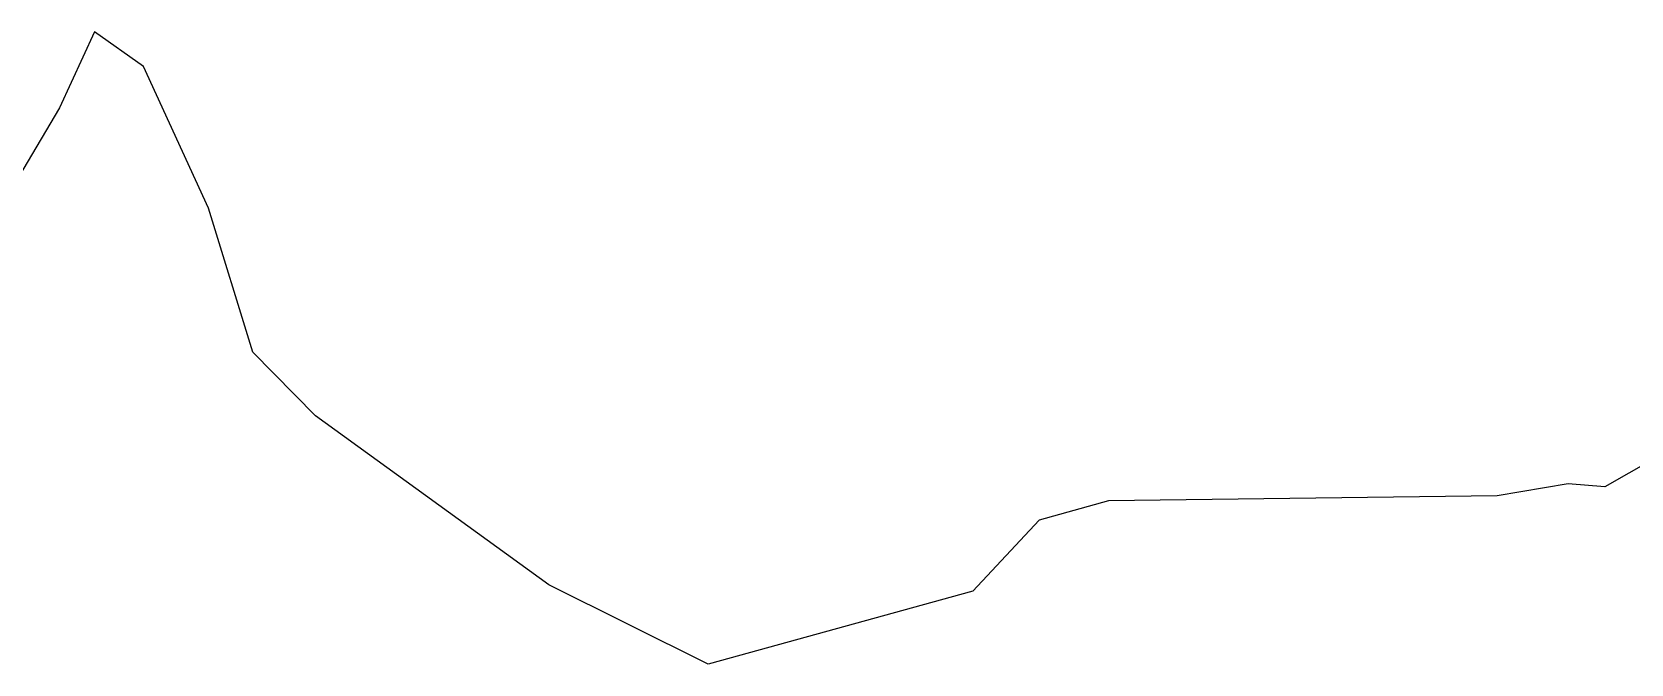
# Model space of a CAD drawing. Header units: metres. Extents: x 325786 to 333768, y 1808927 to 1815015.
# Drawn here: x 327907 to 330024, y 1808927 to 1809764 of the extents above; entities that cross this region are included whole.
import ezdxf

# ---------------------------------------------------------------- set-up
doc = ezdxf.new("R2010")
doc.units = ezdxf.units.M

msp = doc.modelspace()

# ---------------------------------------------------------------- linework, layer by layer
at = {"color": 3}
for p, q in [((327989.6, 1809763.8), (327943.3, 1809663.3)), ((328054.7, 1809718.3), (327989.6, 1809763.8)), ((328140.7, 1809530.5), (328054.7, 1809718.3)), ((327943.3, 1809663.3), (327870.5, 1809540.1)), ((328199.2, 1809339.9), (328140.7, 1809530.5)), ((328282.3, 1809255.5), (328199.2, 1809339.9)), ((328591.1, 1809031.7), (328282.3, 1809255.5)), ((330052.7, 1809197.3), (329989, 1809161.4)), ((329940.7, 1809165.1), (329846.8, 1809149.6)), ((329989, 1809161.4), (329940.7, 1809165.1)), ((329332.1, 1809142.8), (329240.1, 1809117.3)), ((329846.8, 1809149.6), (329332.1, 1809142.8)), ((329240.1, 1809117.3), (329152.7, 1809022.9)), ((328801.9, 1808926.6), (328591.1, 1809031.7)), ((329152.7, 1809022.9), (328801.9, 1808926.6))]:
    msp.add_line(p, q, dxfattribs=at)

doc.saveas('drawing.dxf')
